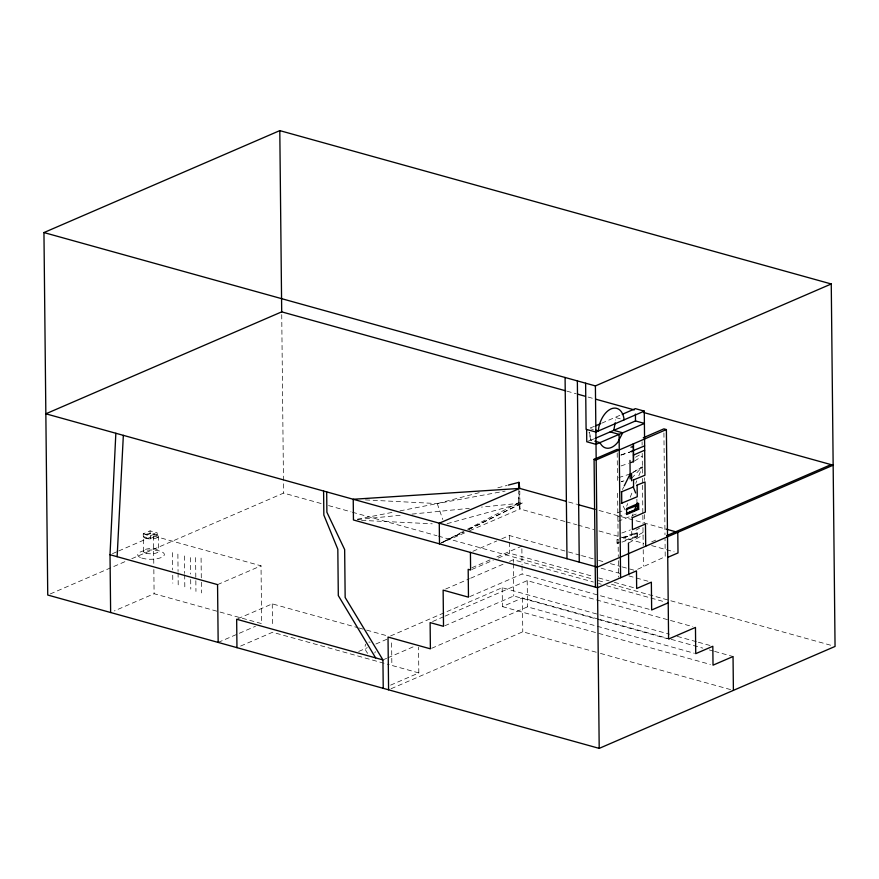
<?xml version="1.0" encoding="UTF-8"?>
<svg xmlns="http://www.w3.org/2000/svg" width="879" height="879" viewBox="0 0 879 879"><rect width="100%" height="100%" fill="white"/><g stroke="black" fill="none" stroke-linecap="round" stroke-linejoin="round"><path stroke-width="0.66" stroke-dasharray="4.39 3.3" d="M564.747 521.423L519.972 508.974L518.555 502.722L518.775 490.493M467.463 529.246L518.555 502.722L519.544 491.009M631.572 517.555L633.012 513.907M626.683 506.117L627.694 503.59M630.221 497.261L632.748 490.943M635.781 483.351L636.792 480.824M638.813 475.77L642.351 466.914L630.133 473.979M622.442 489.537L623.629 487.142M631.616 478.319L642.351 466.914L631.561 473.363M634.572 461.014L642.241 456.135M635.55 457.212L641.099 454.003M636.044 530.158L639.516 528.202M643.043 532.399L636.11 536.311L622.112 541.266M628.452 543.112L635.198 539.365M636.319 538.75L643.065 535.003M637.638 569.284L665.216 556.66L665.029 538.838M462.596 531.773L441.917 542.497L463.87 531.773M441.928 542.695L463.87 531.872M468.749 529.466L522.379 503.008L518.555 502.722M468.749 529.378L522.379 503.008L481.516 507.106M143.42 551.496L143.244 533.828L150.078 530.872L157.154 532.839L157.187 535.608L150.342 538.563L143.266 536.597L150.111 533.641L157.187 535.608M143.244 533.828L150.309 535.794L157.154 532.839M112.512 553.638L117.478 551.485M118.72 550.957L153.495 535.915L261.03 565.823L261.634 623.629L154.1 593.732L114.358 610.905M50.257 593.951L125.521 561.417M131.795 558.703L283.598 493.086L321.945 503.755M217.552 584.612L261.03 565.823M594.369 426.359L589.128 428.381M601.697 423.195L621.079 414.811M587.743 441.335L590.721 440.049L594.885 441.203M594.654 438.599L591.073 440.148L589.26 431.226M237.89 618.706L272.248 603.862L357.467 627.562M439.489 543.76L464.639 532.894M469.672 530.718L519.972 508.974L519.786 491.152M218.168 642.417L255.426 626.309M240.637 646.054L272.545 632.265L389.232 664.711M472.935 551.276L496.811 540.959M501.832 538.794L509.38 535.531L567.109 551.583M471.924 567.724L490.647 559.626M496.888 556.934L521.84 546.145M471.869 569.471L493.229 560.231M498.25 558.066L509.556 553.177L593.413 576.492M445.642 589.04L469.463 578.745M470.715 578.195L504.579 563.571M509.589 561.395L513.347 559.769L593.402 582.03M469.727 596.632L522.137 573.976L650.328 609.619M390.54 635.967L502.195 587.699L669.38 634.188M358.698 651.438L367.29 647.724M375.882 644.01L386.925 639.231M432.611 621.519L443.807 616.673M445.049 616.135L527.202 580.634L669.172 620.113M444.774 625.782L513.732 595.973L596.412 618.959M651.669 541.86L656.514 539.761M502.195 587.699L502.392 606.609L522.423 597.951L598.764 619.19M384.167 659.382L386.617 658.327M387.848 657.8L414.844 646.131M431.633 648.295L527.477 606.862L694.421 653.284M390.595 685.137L418.822 672.94L418.547 647.241M391.089 688.729L522.774 631.803L599.126 653.042M617.871 516.819L625.189 513.863M617.915 521.401L637.451 513.523M617.827 512.622L625.167 509.908L622.892 505.59M621.772 533.026L630.452 529.894M618.146 543.464L617.014 543.068L616.981 539.431L620.794 538.08M622.068 537.629L636.077 532.674M634.66 533.96L621.925 538.475L631.748 534.915L631.715 530.817M617.014 543.068L620.838 541.717M621.969 542.112L633.418 538.047M620.981 455.135L629.727 452.158M620.959 454.97L629.639 452.015M621.068 465.925L628.518 463.398M623.925 480.835L621.354 481.67L623.848 480.934M618.728 477.572L628.87 474.385M447.114 523.664L522.379 503.008M400 510.864L437.237 503.579L480.714 492.273M497.844 487.812L507.073 485.417M357.434 519.192L394.682 511.908M365.422 499.898L437.237 503.579L505.117 491.097M357.533 519.566L402.494 515.05M412.031 514.094L469.254 508.337M361.599 520.368L432.248 523.796M566.944 391.177L576.184 393.748M588.073 397.055L594.676 398.89M620.222 418.8L615.135 417.382L615.41 420.173M590.754 428.831L593.303 429.534M568.658 502.008L576.58 504.216M599.049 510.457L666.447 529.202M566.065 521.796L576.602 524.719M577.921 525.093L593.721 529.488M598.984 530.949L643.769 543.398M651.669 545.595L674.05 551.825M568.427 551.946L580.228 555.231M581.546 555.594L593.358 558.879M598.599 560.341L603.851 561.802M610.411 563.626L620.904 566.548M622.222 566.911L634.034 570.196M601.137 568.197L620.97 573.712M628.892 575.91L648.724 581.426M598.654 577.953L609.136 580.865M614.377 582.327L635.341 588.15M328.559 505.59L351.04 511.842M352.358 512.215L436.995 535.75M438.324 536.113L593.039 579.14M598.335 580.612L604.95 582.447M611.553 584.293L832.402 645.702M598.654 583.491L601.28 584.227M606.532 585.689L665.579 602.104M670.49 620.475L692.839 626.683M677.28 636.385L697.025 641.879M698.344 642.241L710.188 645.538M600.082 619.552L669.853 638.956M671.171 639.319L702.76 648.109M709.342 649.933L713.298 651.031M714.616 651.394L733.042 656.525M597.72 619.332L667.271 638.67M502.392 606.609L710.386 664.447M600.445 653.405L733.394 690.378M358.775 627.925L365.334 629.749M366.642 630.111L386.31 635.583M418.822 672.94L391.858 665.436L391.584 639.736M616.981 539.431L618.113 539.827M437.237 503.579L442.774 519.489M590.721 440.049L589.029 432.336M663.92 432.94L664.985 534.74M644.593 477.813L644.626 480.483M644.648 514.556L644.736 522.489M642.088 441.741L642.12 445.181M642.208 453.355L642.428 474.363M642.472 478.451L642.527 483.922M642.549 485.285L642.846 513.962M642.857 515.325L642.945 523.521M642.988 527.488L643.175 545.529M643.219 549.639L643.395 566.098M636.89 499.184L636.923 501.733M617.201 452.982L617.497 481.681M617.618 493.251L618.289 556.583M618.333 560.703L618.497 577.151M527.202 580.634L527.477 606.862M522.423 597.951L522.774 631.803M521.873 548.793L522.038 564.703M522.049 566.021L522.137 573.976M513.347 559.769L513.38 562.45M513.391 563.791L513.732 595.973M509.38 535.531L509.435 540.959M509.446 542.321L509.556 553.177M281.73 314.605L283.598 493.086M272.248 603.862L272.49 626.859M201.082 558.077L201.324 580.865M201.335 582.206L201.445 592.929M195.599 557.583L195.83 579.327M195.841 580.678L195.951 591.402M190.457 557.616L190.633 574.053M190.688 579.536L190.787 589.128M184.491 555.957L184.678 573.394M184.689 574.734L184.81 586.809M177.877 554.111L178.063 571.471M178.074 572.811L178.206 584.832M172.493 552.616L172.68 569.878M172.734 575.196L172.811 583.162M158.407 535.948L158.572 550.847M153.495 535.915L153.792 564.153M153.847 569.526L154.1 593.732M150.309 535.794L150.342 538.563M150.078 530.872L150.111 533.641M367.697 653.328A6.757 4.867 66.6 0 1 365.708 644.153M368.839 642.088A6.757 4.867 66.6 0 1 370.18 642.241M375.3 651.614A6.757 4.867 66.6 0 1 374.795 652.998M141.739 558.044A13.328 4.648 -0.6 0 0 163.944 555.66A13.328 4.648 -0.6 0 0 147.408 550.199A13.328 4.648 -0.6 0 0 141.739 558.044M146.156 553.265A7.603 2.648 -0.6 0 0 158.495 551.54A7.603 2.648 -0.6 0 0 148.331 548.716A7.603 2.648 -0.6 0 0 146.156 553.265M146.002 538.366A7.603 2.648 -0.6 0 0 158.341 536.64A7.603 2.648 -0.6 0 0 148.177 533.817A7.603 2.648 -0.6 0 0 146.002 538.366"/><path stroke-width="1.32" d="M518.83 487.768L518.929 482.34L508.392 485.076M110.633 612.52L110.018 554.715L115.841 433.259M117.138 556.693L123.346 435.347M615.201 422.766L613.773 430.325L622.684 432.809L617.882 442.137A20.558 12.306 -74.5 0 1 599.983 442.62L594.885 441.203M633.979 511.479L637.341 502.964L637.407 508.941L626.562 513.633M624.222 485.944L630.133 473.979M43.95 232.561L279.797 130.619L831.259 283.972L835.05 646.439L599.203 748.381L47.741 595.028L43.95 232.561L595.402 385.914L831.259 283.972M565.626 390.803L281.698 311.858L45.851 413.8L597.302 567.142L833.149 465.2L643.538 412.471M595.588 425.832L600.467 423.722M622.277 414.295L635.363 408.636L644.274 411.119L644.944 475.242L633.133 480.077M644.274 411.119L595.885 432.039L586.095 429.315L585.612 383.189M595.841 438.083L635.495 420.942L644.406 423.425L596.017 444.334L586.754 441.763L586.623 429.457M643.263 437.775L663.876 428.864L666.392 429.567L668.589 639.033L695.465 627.419L695.739 653.657L712.825 646.274L713.023 665.172L733.042 656.525L733.394 690.378M595.424 587.128L594.083 459.332L617.157 449.356L619.255 449.938M666.392 429.567L596.182 459.915L594.083 459.332M644.637 445.884L630.88 451.597M633.407 455.091L644.692 450.213M621.255 491.932L633.583 486.867L633.517 480.187M636.748 485.23L645.021 481.934L645.34 512.116L632.287 517.753L632.408 529.641L645.461 524.005L645.691 546.233M621.376 503.326L637.253 496.745L637.132 485.34M638.692 509.304L626.65 514.512L626.584 508.534L638.637 503.326L638.692 509.304L637.407 508.941L626.419 513.369M666.557 535.718L831.051 464.617M667.732 557.363L678.006 552.924L677.786 532.355L666.447 529.202M668.205 602.84L651.658 609.993L651.361 582.162L636.66 588.512L636.473 570.867L597.522 587.71L353.446 519.972L353.226 499.272L519.764 488.416L566.01 501.272M626.342 509.479L636.956 505.568L636.934 503.019M634.66 533.96L637.209 533.059L637.242 536.695L634.693 537.596M630.935 447.213L633.429 446.367M630.979 451.729L633.484 450.883M630.99 462.552L633.473 461.706L633.407 443.829L633.473 461.706M577.503 394.111L585.425 396.319M595.995 399.253L634.286 409.9M610.18 431.886L619.091 434.358L620.596 577.734M595.841 430.249L598.39 430.952L598.588 428.523A20.558 12.306 -74.5 0 1 611.125 408.878A20.558 12.306 -74.5 0 1 623.848 417.844L624.046 419.865M633.199 486.768L635.638 492.976M577.899 504.579L595.083 509.359M110.018 554.715L217.552 584.612L218.168 642.417M383.233 688.323L382.936 659.92L236.66 619.245L236.956 647.647M382.936 659.92L345.161 597.489L344.656 549.573L326.889 512.226L326.68 491.888M375.641 657.888L338.305 595.577L337.822 549.265L323.846 515.05L323.593 491.031M518.929 482.34L519.764 488.416L439.269 523.203L439.489 543.903M635.418 414.108L635.495 420.942M631.561 473.363L631.638 480.813M629.99 460.431L630.188 478.934M628.452 543.112L628.771 574.196M621.64 492.031L621.761 503.436M595.402 385.914L599.203 748.381M577.36 380.893L579.261 562.131M565.087 377.476L566.988 558.714M470.419 552.364L470.606 570.01L468.188 569.339L468.474 597.171L443.137 590.117L443.51 626.32L430.117 622.596L430.391 648.834L388.024 637.044L388.584 689.806M279.797 130.619L281.698 311.858"/></g></svg>
